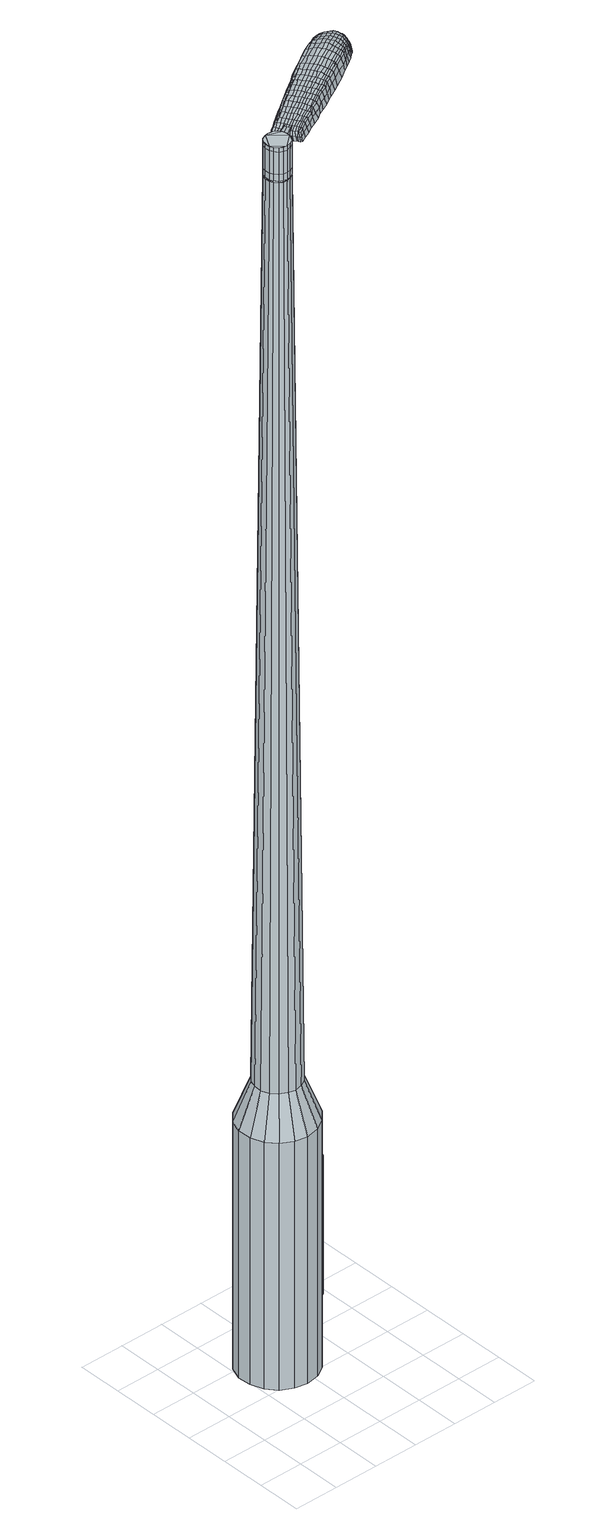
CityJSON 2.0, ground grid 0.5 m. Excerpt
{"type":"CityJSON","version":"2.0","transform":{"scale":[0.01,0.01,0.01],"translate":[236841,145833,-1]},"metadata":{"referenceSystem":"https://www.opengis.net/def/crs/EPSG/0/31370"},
"CityObjects":{
"object1":{"type":"GenericCityObject","attributes":{"cluster":706,"mean_distance_to_centroid":0.321,"new_centroid_x":236841.9,"new_centroid_y":145834.29,"mean_distance_to_camera":15.96,"H1":34.97,"H2":39.22,"Z_final":113.03,"cluster2":61,"proj_x":236845.84,"proj_y":145841.1,"id_line":43643,"bearing_l":120.09,"distance":7.87,"orientation":"right","G_obj":30.09},"geometry":[{"type":"MultiSurface","lod":"2","boundaries":[[[0,1,2,3]],[[1,4,5,2]],[[4,6,7,5]],[[6,8,9,7]],[[8,10,11,9]],[[10,12,13,11]],[[12,14,15,13]],[[14,16,17,15]],[[16,18,19,17]],[[18,20,21,19]],[[20,22,23,21]],[[22,24,25,23]],[[24,26,27,25]],[[26,28,29,27]],[[28,30,31,29]],[[30,32,33,31]],[[32,34,35,33]],[[34,0,3,35]],[[36,37,38,39]],[[38,40,41,42]],[[41,43,42]],[[42,44,45,46]],[[45,47,46]],[[46,48,49,50]],[[49,51,50]],[[42,46,50,38]],[[50,52,39,38]],[[53,36,39]],[[2,5,7,35]],[[7,9,11,15]],[[11,13,15]],[[15,17,19,23]],[[19,21,23]],[[23,25,27,31]],[[27,29,31]],[[15,23,31,7]],[[31,33,35,7]],[[3,2,35]],[[1,0,54,55]],[[0,34,56,54]],[[34,32,57,56]],[[32,30,58,57]],[[30,28,59,58]],[[28,26,60,59]],[[26,24,61,60]],[[24,22,62,61]],[[22,20,63,62]],[[20,18,64,63]],[[18,16,65,64]],[[16,14,66,65]],[[14,12,67,66]],[[12,10,68,67]],[[10,8,69,68]],[[8,6,70,69]],[[6,4,71,70]],[[4,1,55,71]],[[55,54,72,73]],[[54,56,74,72]],[[56,57,75,74]],[[57,58,76,75]],[[58,59,77,76]],[[59,60,78,77]],[[60,61,79,78]],[[61,62,80,79]],[[62,63,81,80]],[[63,64,82,81]],[[64,65,83,82]],[[65,66,84,83]],[[66,67,85,84]],[[67,68,86,85]],[[68,69,87,86]],[[69,70,88,87]],[[70,71,89,88]],[[71,55,73,89]],[[90,91,92,73]],[[93,94,91,90]],[[75,95,94,93]],[[96,97,95,75]],[[77,98,97,96]],[[99,100,98,77]],[[101,102,100,99]],[[80,103,102,101]],[[104,105,103,80]],[[82,106,105,104]],[[107,108,106,82]],[[109,110,108,107]],[[111,112,110,109]],[[113,114,112,111]],[[115,116,114,113]],[[117,118,116,115]],[[89,119,118,117]],[[73,92,119,89]],[[120,121,122,123]],[[124,120,123,125]],[[126,124,125,127]],[[128,126,127,129]],[[130,128,129,131]],[[132,130,131,133]],[[134,132,133,135]],[[136,134,135,137]],[[138,136,137,139]],[[140,138,139,141]],[[142,140,141,143]],[[144,142,143,145]],[[146,144,145,147]],[[148,146,147,149]],[[150,148,149,151]],[[152,150,151,153]],[[72,90,73]],[[72,74,93,90]],[[74,75,93]],[[76,96,75]],[[76,77,96]],[[78,99,77]],[[78,79,101,99]],[[79,80,101]],[[81,104,80]],[[81,82,104]],[[83,107,82]],[[83,84,109,107]],[[84,85,111,109]],[[85,86,113,111]],[[86,87,115,113]],[[87,88,117,115]],[[88,89,117]],[[154,92,91]],[[155,118,119]],[[155,156,116,118]],[[156,157,114,116]],[[157,158,112,114]],[[158,159,110,112]],[[159,160,108,110]],[[160,106,108]],[[161,105,106]],[[161,103,105]],[[162,102,103]],[[162,163,100,102]],[[163,98,100]],[[164,97,98]],[[164,95,97]],[[165,94,95]],[[165,154,91,94]],[[39,52,152,166]],[[92,154,167,153]],[[53,39,166,121]],[[154,165,122,167]],[[36,53,121,120]],[[165,95,123,122]],[[37,36,120,124]],[[95,164,125,123]],[[38,37,124,126]],[[164,98,127,125]],[[40,38,126,128]],[[98,163,129,127]],[[41,40,128,130]],[[163,162,131,129]],[[43,41,130,132]],[[162,103,133,131]],[[42,43,132,134]],[[103,161,135,133]],[[44,42,134,136]],[[161,106,137,135]],[[45,44,136,138]],[[106,160,139,137]],[[47,45,138,140]],[[160,159,141,139]],[[46,47,140,142]],[[159,158,143,141]],[[48,46,142,144]],[[158,157,145,143]],[[49,48,144,146]],[[157,156,147,145]],[[51,49,146,148]],[[156,155,149,147]],[[50,51,148,150]],[[155,119,151,149]],[[52,50,150,152]],[[119,92,153,151]],[[152,153,168,169]],[[153,167,170,168]],[[167,122,171,170]],[[122,121,172,171]],[[121,166,173,172]],[[166,152,169,173]],[[174,175,176,177]],[[178,174,177,179]],[[174,178,180,181]],[[175,174,181,182]],[[183,184,185,186]],[[187,183,186,188]],[[183,187,189,190]],[[184,183,190,191]],[[192,193,194,195]],[[196,192,195,197]],[[192,196,198,199]],[[193,192,199,200]],[[201,202,203,204]],[[205,201,204,206]],[[201,205,207,208]],[[202,201,208,209]],[[210,211,212,213]],[[214,210,213,215]],[[210,214,216,217]],[[211,210,217,218]],[[219,220,221,222]],[[223,219,222,224]],[[219,223,225,226]],[[220,219,226,227]],[[228,229,230,231]],[[220,228,231,221]],[[228,220,227,232]],[[229,228,232,233]],[[234,235,236,237]],[[229,234,237,230]],[[234,229,233,238]],[[235,234,238,239]],[[240,178,179,241]],[[235,240,241,236]],[[240,235,239,242]],[[178,240,242,180]],[[243,244,245,246]],[[247,243,246,248]],[[243,247,249,250]],[[244,243,250,251]],[[252,253,254,255]],[[244,252,255,245]],[[252,244,251,256]],[[253,252,256,257]],[[258,259,260,261]],[[253,258,261,254]],[[258,253,257,262]],[[259,258,262,263]],[[264,265,266,267]],[[259,264,267,260]],[[264,259,263,268]],[[265,264,268,269]],[[270,175,182,271]],[[265,270,271,266]],[[270,265,269,272]],[[175,270,272,176]],[[273,274,275,276]],[[277,273,276,278]],[[273,277,279,280]],[[274,273,280,281]],[[282,283,284,285]],[[274,282,285,275]],[[282,274,281,286]],[[283,282,286,287]],[[288,289,290,291]],[[283,288,291,284]],[[288,283,287,292]],[[289,288,292,293]],[[294,187,188,295]],[[289,294,295,290]],[[294,289,293,296]],[[187,294,296,189]],[[297,298,299,300]],[[301,297,300,302]],[[297,301,303,304]],[[298,297,304,305]],[[306,307,308,309]],[[298,306,309,299]],[[306,298,305,310]],[[307,306,310,311]],[[312,313,314,315]],[[307,312,315,308]],[[312,307,311,316]],[[313,312,316,317]],[[318,319,320,321]],[[313,318,321,314]],[[318,313,317,322]],[[319,318,322,323]],[[324,184,191,325]],[[319,324,325,320]],[[324,319,323,326]],[[184,324,326,185]],[[327,213,212,328]],[[329,327,328,330]],[[327,329,331,332]],[[213,327,332,215]],[[333,329,330,334]],[[335,333,334,336]],[[333,335,337,338]],[[329,333,338,331]],[[339,335,336,340]],[[341,339,340,342]],[[339,341,343,344]],[[335,339,344,337]],[[345,341,342,346]],[[347,345,346,348]],[[345,347,349,350]],[[341,345,350,343]],[[351,347,348,352]],[[202,351,352,203]],[[351,202,209,353]],[[347,351,353,349]],[[354,355,200,199]],[[356,354,199,198]],[[354,356,357,358]],[[355,354,358,359]],[[360,361,359,358]],[[362,360,358,357]],[[360,362,363,364]],[[361,360,364,365]],[[366,367,365,364]],[[368,366,364,363]],[[366,368,369,370]],[[367,366,370,371]],[[372,373,371,370]],[[374,372,370,369]],[[372,374,207,205]],[[373,372,205,206]],[[375,376,377,378]],[[277,375,378,279]],[[375,277,278,379]],[[376,375,379,380]],[[381,196,197,382]],[[376,381,382,377]],[[381,376,380,383]],[[196,381,383,198]],[[384,385,386,387]],[[223,384,387,225]],[[384,223,224,388]],[[385,384,388,389]],[[390,391,392,393]],[[385,390,393,386]],[[390,385,389,394]],[[391,390,394,395]],[[396,193,200,397]],[[391,396,397,392]],[[396,391,395,398]],[[193,396,398,194]],[[399,400,401,402]],[[181,399,402,182]],[[399,181,180,403]],[[400,399,403,404]],[[405,406,407,408]],[[400,405,408,401]],[[405,400,404,409]],[[406,405,409,410]],[[411,204,203,412]],[[406,411,412,407]],[[411,406,410,413]],[[204,411,413,206]],[[414,415,416,417]],[[186,414,417,188]],[[414,186,185,418]],[[415,414,418,419]],[[420,208,207,421]],[[415,420,421,416]],[[420,415,419,422]],[[208,420,422,209]],[[423,424,425,426]],[[301,423,426,303]],[[423,301,302,427]],[[424,423,427,428]],[[429,214,215,430]],[[424,429,430,425]],[[429,424,428,431]],[[214,429,431,216]],[[432,433,434,435]],[[247,432,435,249]],[[432,247,248,436]],[[433,432,436,437]],[[438,439,440,441]],[[433,438,441,434]],[[438,433,437,442]],[[439,438,442,443]],[[444,211,218,445]],[[439,444,445,440]],[[444,439,443,446]],[[211,444,446,212]],[[447,448,437,436]],[[246,447,436,248]],[[447,246,245,449]],[[448,447,449,450]],[[451,452,443,442]],[[448,451,442,437]],[[451,448,450,453]],[[452,451,453,454]],[[455,328,212,446]],[[452,455,446,443]],[[455,452,454,456]],[[328,455,456,330]],[[457,458,459,460]],[[304,457,460,305]],[[457,304,303,426]],[[458,457,426,425]],[[461,332,331,462]],[[458,461,462,459]],[[461,458,425,430]],[[332,461,430,215]],[[463,464,450,449]],[[255,463,449,245]],[[463,255,254,465]],[[464,463,465,466]],[[467,468,454,453]],[[464,467,453,450]],[[467,464,466,469]],[[468,467,469,470]],[[471,334,330,456]],[[468,471,456,454]],[[471,468,470,472]],[[334,471,472,336]],[[473,474,475,476]],[[310,473,476,311]],[[473,310,305,460]],[[474,473,460,459]],[[477,338,337,478]],[[474,477,478,475]],[[477,474,459,462]],[[338,477,462,331]],[[479,480,466,465]],[[261,479,465,254]],[[479,261,260,481]],[[480,479,481,482]],[[483,484,470,469]],[[480,483,469,466]],[[483,480,482,485]],[[484,483,485,486]],[[487,340,336,472]],[[484,487,472,470]],[[487,484,486,488]],[[340,487,488,342]],[[489,490,491,492]],[[316,489,492,317]],[[489,316,311,476]],[[490,489,476,475]],[[493,344,343,494]],[[490,493,494,491]],[[493,490,475,478]],[[344,493,478,337]],[[495,496,482,481]],[[267,495,481,260]],[[495,267,266,497]],[[496,495,497,498]],[[499,500,486,485]],[[496,499,485,482]],[[499,496,498,501]],[[500,499,501,502]],[[503,346,342,488]],[[500,503,488,486]],[[503,500,502,504]],[[346,503,504,348]],[[505,506,507,508]],[[322,505,508,323]],[[505,322,317,492]],[[506,505,492,491]],[[509,350,349,510]],[[506,509,510,507]],[[509,506,491,494]],[[350,509,494,343]],[[511,512,498,497]],[[271,511,497,266]],[[511,271,182,402]],[[512,511,402,401]],[[513,514,502,501]],[[512,513,501,498]],[[513,512,401,408]],[[514,513,408,407]],[[515,352,348,504]],[[514,515,504,502]],[[515,514,407,412]],[[352,515,412,203]],[[516,517,419,418]],[[326,516,418,185]],[[516,326,323,508]],[[517,516,508,507]],[[518,353,209,422]],[[517,518,422,419]],[[518,517,507,510]],[[353,518,510,349]],[[519,520,380,379]],[[276,519,379,278]],[[519,276,275,521]],[[520,519,521,522]],[[523,356,198,383]],[[520,523,383,380]],[[523,520,522,524]],[[356,523,524,357]],[[525,526,527,528]],[[226,525,528,227]],[[525,226,225,387]],[[526,525,387,386]],[[529,530,531,532]],[[526,529,532,527]],[[529,526,386,393]],[[530,529,393,392]],[[533,355,359,534]],[[530,533,534,531]],[[533,530,392,397]],[[355,533,397,200]],[[535,536,522,521]],[[285,535,521,275]],[[535,285,284,537]],[[536,535,537,538]],[[539,362,357,524]],[[536,539,524,522]],[[539,536,538,540]],[[362,539,540,363]],[[541,542,543,544]],[[232,541,544,233]],[[541,232,227,528]],[[542,541,528,527]],[[545,546,547,548]],[[542,545,548,543]],[[545,542,527,532]],[[546,545,532,531]],[[549,361,365,550]],[[546,549,550,547]],[[549,546,531,534]],[[361,549,534,359]],[[551,552,538,537]],[[291,551,537,284]],[[551,291,290,553]],[[552,551,553,554]],[[555,368,363,540]],[[552,555,540,538]],[[555,552,554,556]],[[368,555,556,369]],[[557,558,559,560]],[[238,557,560,239]],[[557,238,233,544]],[[558,557,544,543]],[[561,562,563,564]],[[558,561,564,559]],[[561,558,543,548]],[[562,561,548,547]],[[565,367,371,566]],[[562,565,566,563]],[[565,562,547,550]],[[367,565,550,365]],[[567,568,554,553]],[[295,567,553,290]],[[567,295,188,417]],[[568,567,417,416]],[[569,374,369,556]],[[568,569,556,554]],[[569,568,416,421]],[[374,569,421,207]],[[570,571,404,403]],[[242,570,403,180]],[[570,242,239,560]],[[571,570,560,559]],[[572,573,410,409]],[[571,572,409,404]],[[572,571,559,564]],[[573,572,564,563]],[[574,373,206,413]],[[573,574,413,410]],[[574,573,563,566]],[[373,574,566,371]],[[575,576,577,578]],[[578,577,579,580]],[[581,579,577,582]],[[582,577,576,583]],[[584,585,586,587]],[[587,586,588,589]],[[590,588,586,591]],[[591,586,585,592]],[[593,594,595,596]],[[596,595,597,598]],[[599,597,595,600]],[[600,595,594,601]],[[602,603,604,605]],[[605,604,606,607]],[[608,606,604,609]],[[609,604,603,610]],[[611,612,613,614]],[[614,613,615,616]],[[617,615,613,618]],[[618,613,612,619]],[[620,621,622,623]],[[623,622,624,625]],[[626,624,622,627]],[[627,622,621,628]],[[629,630,631,632]],[[632,631,621,620]],[[628,621,631,633]],[[633,631,630,634]],[[635,636,637,638]],[[638,637,630,629]],[[634,630,637,639]],[[639,637,636,640]],[[580,579,641,642]],[[642,641,636,635]],[[640,636,641,643]],[[643,641,579,581]],[[644,645,646,647]],[[647,646,648,649]],[[650,648,646,651]],[[651,646,645,652]],[[653,654,655,656]],[[656,655,645,644]],[[652,645,655,657]],[[657,655,654,658]],[[659,660,661,662]],[[662,661,654,653]],[[658,654,661,663]],[[663,661,660,664]],[[665,666,667,668]],[[668,667,660,659]],[[664,660,667,669]],[[669,667,666,670]],[[583,576,671,672]],[[672,671,666,665]],[[670,666,671,673]],[[673,671,576,575]],[[674,675,676,677]],[[677,676,678,679]],[[680,678,676,681]],[[681,676,675,682]],[[683,684,685,686]],[[686,685,675,674]],[[682,675,685,687]],[[687,685,684,688]],[[689,690,691,692]],[[692,691,684,683]],[[688,684,691,693]],[[693,691,690,694]],[[589,588,695,696]],[[696,695,690,689]],[[694,690,695,697]],[[697,695,588,590]],[[698,699,700,701]],[[701,700,702,703]],[[704,702,700,705]],[[705,700,699,706]],[[707,708,709,710]],[[710,709,699,698]],[[706,699,709,711]],[[711,709,708,712]],[[713,714,715,716]],[[716,715,708,707]],[[712,708,715,717]],[[717,715,714,718]],[[719,720,721,722]],[[722,721,714,713]],[[718,714,721,723]],[[723,721,720,724]],[[592,585,725,726]],[[726,725,720,719]],[[724,720,725,727]],[[727,725,585,584]],[[611,614,728,729]],[[729,728,730,731]],[[732,730,728,733]],[[733,728,614,616]],[[731,730,734,735]],[[735,734,736,737]],[[738,736,734,739]],[[739,734,730,732]],[[737,736,740,741]],[[741,740,742,743]],[[744,742,740,745]],[[745,740,736,738]],[[743,742,746,747]],[[747,746,748,749]],[[750,748,746,751]],[[751,746,742,744]],[[749,748,752,753]],[[753,752,603,602]],[[610,603,752,754]],[[754,752,748,750]],[[601,755,756,600]],[[600,756,757,599]],[[758,757,756,759]],[[759,756,755,760]],[[760,761,762,759]],[[759,762,763,758]],[[764,763,762,765]],[[765,762,761,766]],[[766,767,768,765]],[[765,768,769,764]],[[770,769,768,771]],[[771,768,767,772]],[[772,773,774,771]],[[771,774,775,770]],[[608,775,774,606]],[[606,774,773,607]],[[776,777,778,779]],[[779,778,678,680]],[[679,678,778,780]],[[780,778,777,781]],[[598,597,782,783]],[[783,782,777,776]],[[781,777,782,784]],[[784,782,597,599]],[[785,786,787,788]],[[788,787,624,626]],[[625,624,787,789]],[[789,787,786,790]],[[791,792,793,794]],[[794,793,786,785]],[[790,786,793,795]],[[795,793,792,796]],[[601,594,797,798]],[[798,797,792,791]],[[796,792,797,799]],[[799,797,594,593]],[[800,801,802,803]],[[803,802,582,583]],[[581,582,802,804]],[[804,802,801,805]],[[806,807,808,809]],[[809,808,801,800]],[[805,801,808,810]],[[810,808,807,811]],[[602,605,812,813]],[[813,812,807,806]],[[811,807,812,814]],[[814,812,605,607]],[[815,816,817,818]],[[818,817,587,589]],[[584,587,817,819]],[[819,817,816,820]],[[608,609,821,822]],[[822,821,816,815]],[[820,816,821,823]],[[823,821,609,610]],[[824,825,826,827]],[[827,826,702,704]],[[703,702,826,828]],[[828,826,825,829]],[[616,615,830,831]],[[831,830,825,824]],[[829,825,830,832]],[[832,830,615,617]],[[833,834,835,836]],[[836,835,648,650]],[[649,648,835,837]],[[837,835,834,838]],[[839,840,841,842]],[[842,841,834,833]],[[838,834,841,843]],[[843,841,840,844]],[[619,612,845,846]],[[846,845,840,839]],[[844,840,845,847]],[[847,845,612,611]],[[838,848,849,837]],[[837,849,647,649]],[[644,647,849,850]],[[850,849,848,851]],[[844,852,853,843]],[[843,853,848,838]],[[851,848,853,854]],[[854,853,852,855]],[[611,729,856,847]],[[847,856,852,844]],[[855,852,856,857]],[[857,856,729,731]],[[858,859,860,861]],[[861,860,705,706]],[[704,705,860,827]],[[827,860,859,824]],[[732,733,862,863]],[[863,862,859,858]],[[824,859,862,831]],[[831,862,733,616]],[[851,864,865,850]],[[850,865,656,644]],[[653,656,865,866]],[[866,865,864,867]],[[855,868,869,854]],[[854,869,864,851]],[[867,864,869,870]],[[870,869,868,871]],[[731,735,872,857]],[[857,872,868,855]],[[871,868,872,873]],[[873,872,735,737]],[[874,875,876,877]],[[877,876,711,712]],[[706,711,876,861]],[[861,876,875,858]],[[738,739,878,879]],[[879,878,875,874]],[[858,875,878,863]],[[863,878,739,732]],[[867,880,881,866]],[[866,881,662,653]],[[659,662,881,882]],[[882,881,880,883]],[[871,884,885,870]],[[870,885,880,867]],[[883,880,885,886]],[[886,885,884,887]],[[737,741,888,873]],[[873,888,884,871]],[[887,884,888,889]],[[889,888,741,743]],[[890,891,892,893]],[[893,892,717,718]],[[712,717,892,877]],[[877,892,891,874]],[[744,745,894,895]],[[895,894,891,890]],[[874,891,894,879]],[[879,894,745,738]],[[883,896,897,882]],[[882,897,668,659]],[[665,668,897,898]],[[898,897,896,899]],[[887,900,901,886]],[[886,901,896,883]],[[899,896,901,902]],[[902,901,900,903]],[[743,747,904,889]],[[889,904,900,887]],[[903,900,904,905]],[[905,904,747,749]],[[906,907,908,909]],[[909,908,723,724]],[[718,723,908,893]],[[893,908,907,890]],[[750,751,910,911]],[[911,910,907,906]],[[890,907,910,895]],[[895,910,751,744]],[[899,912,913,898]],[[898,913,672,665]],[[583,672,913,803]],[[803,913,912,800]],[[903,914,915,902]],[[902,915,912,899]],[[800,912,915,809]],[[809,915,914,806]],[[749,753,916,905]],[[905,916,914,903]],[[806,914,916,813]],[[813,916,753,602]],[[820,917,918,819]],[[819,918,727,584]],[[724,727,918,909]],[[909,918,917,906]],[[610,754,919,823]],[[823,919,917,820]],[[906,917,919,911]],[[911,919,754,750]],[[781,920,921,780]],[[780,921,677,679]],[[674,677,921,922]],[[922,921,920,923]],[[599,757,924,784]],[[784,924,920,781]],[[923,920,924,925]],[[925,924,757,758]],[[926,927,928,929]],[[929,928,627,628]],[[626,627,928,788]],[[788,928,927,785]],[[930,931,932,933]],[[933,932,927,926]],[[785,927,932,794]],[[794,932,931,791]],[[760,755,934,935]],[[935,934,931,930]],[[791,931,934,798]],[[798,934,755,601]],[[923,936,937,922]],[[922,937,686,674]],[[683,686,937,938]],[[938,937,936,939]],[[758,763,940,925]],[[925,940,936,923]],[[939,936,940,941]],[[941,940,763,764]],[[942,943,944,945]],[[945,944,633,634]],[[628,633,944,929]],[[929,944,943,926]],[[946,947,948,949]],[[949,948,943,942]],[[926,943,948,933]],[[933,948,947,930]],[[766,761,950,951]],[[951,950,947,946]],[[930,947,950,935]],[[935,950,761,760]],[[939,952,953,938]],[[938,953,692,683]],[[689,692,953,954]],[[954,953,952,955]],[[764,769,956,941]],[[941,956,952,939]],[[955,952,956,957]],[[957,956,769,770]],[[958,959,960,961]],[[961,960,639,640]],[[634,639,960,945]],[[945,960,959,942]],[[962,963,964,965]],[[965,964,959,958]],[[942,959,964,949]],[[949,964,963,946]],[[772,767,966,967]],[[967,966,963,962]],[[946,963,966,951]],[[951,966,767,766]],[[955,968,969,954]],[[954,969,696,689]],[[589,696,969,818]],[[818,969,968,815]],[[770,775,970,957]],[[957,970,968,955]],[[815,968,970,822]],[[822,970,775,608]],[[805,971,972,804]],[[804,972,643,581]],[[640,643,972,961]],[[961,972,971,958]],[[811,973,974,810]],[[810,974,971,805]],[[958,971,974,965]],[[965,974,973,962]],[[607,773,975,814]],[[814,975,973,811]],[[962,973,975,967]],[[967,975,773,772]],[[575,578,177,176]],[[578,580,179,177]],[[590,591,190,189]],[[591,592,191,190]],[[593,596,195,194]],[[596,598,197,195]],[[617,618,217,216]],[[618,619,218,217]],[[620,623,222,221]],[[623,625,224,222]],[[629,632,231,230]],[[632,620,221,231]],[[635,638,237,236]],[[638,629,230,237]],[[580,642,241,179]],[[642,635,236,241]],[[650,651,250,249]],[[651,652,251,250]],[[652,657,256,251]],[[657,658,257,256]],[[658,663,262,257]],[[663,664,263,262]],[[664,669,268,263]],[[669,670,269,268]],[[670,673,272,269]],[[673,575,176,272]],[[680,681,280,279]],[[681,682,281,280]],[[682,687,286,281]],[[687,688,287,286]],[[688,693,292,287]],[[693,694,293,292]],[[694,697,296,293]],[[697,590,189,296]],[[698,701,300,299]],[[701,703,302,300]],[[707,710,309,308]],[[710,698,299,309]],[[713,716,315,314]],[[716,707,308,315]],[[719,722,321,320]],[[722,713,314,321]],[[592,726,325,191]],[[726,719,320,325]],[[776,779,378,377]],[[779,680,279,378]],[[598,783,382,197]],[[783,776,377,382]],[[625,789,388,224]],[[789,790,389,388]],[[790,795,394,389]],[[795,796,395,394]],[[796,799,398,395]],[[799,593,194,398]],[[703,828,427,302]],[[828,829,428,427]],[[829,832,431,428]],[[832,617,216,431]],[[833,836,435,434]],[[836,650,249,435]],[[839,842,441,440]],[[842,833,434,441]],[[619,846,445,218]],[[846,839,440,445]],[[976,977,978,979]],[[980,981,979,978]],[[982,983,984,985]],[[986,987,988,989]],[[977,990,991,978]],[[992,980,978,991]],[[993,982,985,994]],[[995,996,987,986]],[[990,997,998,991]],[[998,999,992,991]],[[1000,993,994,1001]],[[1002,996,995,1003]],[[997,1004,1005,998]],[[1005,1006,999,998]],[[1007,1000,1001,1008]],[[1009,1002,1003,1010]],[[1011,1012,1013,1014]],[[1015,1016,1012,1011]],[[1015,1017,1018,1016]],[[1017,1019,1020,1018]],[[1021,1022,1023,1024]],[[1025,1026,1022,1021]],[[1027,1028,1026,1025]],[[1029,1030,1028,1027]],[[1024,1013,1012,1021]],[[1021,1012,1016,1025]],[[1016,1018,1027,1025]],[[1018,1020,1029,1027]],[[985,984,981,980]],[[994,985,980,992]],[[999,1001,994,992]],[[1006,1008,1001,999]],[[986,989,983,982]],[[995,986,982,993]],[[1003,995,993,1000]],[[1010,1003,1000,1007]],[[987,1011,1014,988]],[[996,1015,1011,987]],[[1017,1015,996,1002]],[[1019,1017,1002,1009]],[[1031,1032,1033,1034]],[[1033,1035,1036,1037]],[[1033,1037,1038,1039]],[[1033,1039,1034]],[[1040,1031,1034,1041]],[[1042,1041,1034,1043]],[[1044,1043,1034]],[[1045,1033,1032,1046]],[[1047,1045,1046,1048]],[[1049,1047,1048,1050]],[[1051,1049,1050,1052]],[[1053,1051,1052,1054]],[[1054,1055,1056,1057]],[[1054,1057,1058,1059]],[[1054,1059,1060,1061]],[[1060,1062,1063,1064]],[[1060,1064,1065,1066]],[[1060,1066,1061]],[[1054,1061,1053]],[[1067,1068,1032,1031]],[[1069,1070,1035,1033]],[[1071,1072,1044,1034]],[[1068,1073,1046,1032]],[[1074,1069,1033,1045]],[[1073,1075,1048,1046]],[[1076,1074,1045,1047]],[[1075,1077,1050,1048]],[[1078,1076,1047,1049]],[[1077,1079,1052,1050]],[[1080,1078,1049,1051]],[[1079,1081,1054,1052]],[[1082,1080,1051,1053]],[[1081,1083,1055,1054]],[[1084,1085,1062,1060]],[[1086,1082,1053,1061]],[[1056,1055,1083,1087]],[[1057,1056,1087,1088]],[[1058,1057,1088,1089]],[[1059,1058,1089,1090]],[[1060,1059,1090,1084]],[[1091,1067,1031,1040]],[[1092,1091,1040,1041]],[[1093,1092,1041,1042]],[[1094,1093,1042,1043]],[[1072,1094,1043,1044]],[[1036,1035,1070,1095]],[[1063,1062,1085,1096]],[[1037,1036,1095,1097]],[[1038,1037,1097,1098]],[[1039,1038,1098,1099]],[[1034,1039,1099,1071]],[[1064,1063,1096,1100]],[[1065,1064,1100,1101]],[[1066,1065,1101,1102]],[[1061,1066,1102,1086]]]}]}
},
"vertices":[
[127,153,384],[132,139,384],[132,139,96],[127,153,96],[132,124,384],[132,124,96],[127,110,384],[127,110,96],[117,99,384],[117,99,96],[105,92,384],[105,92,96],[90,89,384],[90,89,96],[76,92,384],[76,92,96],[63,99,384],[63,99,96],[54,110,384],[54,110,96],[49,124,384],[49,124,96],[48,139,384],[48,139,96],[53,153,384],[53,153,96],[63,164,384],[63,164,96],[76,171,384],[76,171,96],[90,174,384],[90,174,96],[105,171,384],[105,171,96],[117,164,384],[117,164,96],[95,144,1524],[90,145,1524],[86,144,1524],[102,138,1524],[81,142,1524],[78,138,1524],[77,129,1524],[77,134,1524],[79,125,1524],[82,121,1524],[90,118,1524],[86,119,1524],[95,119,1524],[99,121,1524],[103,129,1524],[102,125,1524],[103,134,1524],[99,142,1524],[112,144,429],[115,136,429],[106,151,429],[99,155,429],[90,157,429],[82,155,429],[74,151,429],[68,144,429],[65,136,429],[65,127,429],[68,119,429],[74,112,429],[82,108,429],[90,106,429],[99,108,429],[106,112,429],[112,119,429],[115,127,429],[102,138,1483],[103,134,1483],[99,142,1483],[95,144,1483],[90,145,1483],[86,144,1483],[81,142,1483],[78,138,1483],[77,134,1483],[77,129,1483],[79,125,1483],[82,121,1483],[86,119,1483],[90,118,1483],[95,119,1483],[99,121,1483],[102,125,1483],[103,129,1483],[101,138,1483],[101,138,1485],[103,134,1485],[98,141,1483],[98,141,1485],[95,144,1485],[90,144,1483],[90,144,1485],[86,144,1485],[82,141,1483],[82,141,1485],[79,138,1483],[79,138,1485],[77,134,1485],[78,129,1483],[78,129,1485],[79,125,1485],[82,122,1483],[82,122,1485],[86,120,1483],[86,120,1485],[90,119,1483],[90,119,1485],[95,120,1483],[95,120,1485],[98,122,1483],[98,122,1485],[101,125,1483],[101,125,1485],[103,129,1485],[95,144,1519],[99,142,1519],[99,142,1493],[95,144,1493],[90,145,1519],[90,145,1493],[86,144,1519],[86,144,1493],[81,142,1519],[81,142,1493],[78,138,1519],[78,138,1493],[77,134,1519],[77,134,1493],[77,129,1519],[77,129,1493],[79,125,1519],[79,125,1493],[82,121,1519],[82,121,1493],[86,119,1519],[86,119,1493],[90,118,1519],[90,118,1493],[95,119,1519],[95,119,1493],[99,121,1519],[99,121,1493],[102,125,1519],[102,125,1493],[103,129,1519],[103,129,1493],[103,134,1519],[103,134,1493],[102,138,1485],[102,125,1485],[99,121,1485],[95,119,1485],[90,118,1485],[86,119,1485],[82,121,1485],[77,129,1485],[78,138,1485],[81,142,1485],[90,145,1485],[99,142,1485],[102,138,1519],[102,138,1493],[120,145,1513],[120,145,1518],[118,148,1513],[116,150,1513],[116,150,1518],[118,148,1518],[192,168,1519],[186,165,1518],[187,164,1509],[194,167,1510],[199,172,1519],[201,171,1510],[198,173,1526],[190,169,1525],[184,166,1525],[173,201,1519],[167,198,1518],[167,196,1525],[173,200,1525],[180,206,1519],[180,204,1526],[181,208,1510],[173,203,1510],[167,200,1509],[245,223,1519],[247,220,1519],[248,220,1513],[246,224,1513],[242,226,1519],[243,227,1513],[241,225,1524],[244,222,1524],[245,219,1524],[181,186,1530],[175,182,1529],[176,179,1529],[183,183,1530],[189,190,1531],[191,187,1531],[187,194,1530],[179,189,1530],[173,185,1529],[111,145,1512],[113,143,1512],[114,143,1517],[112,146,1517],[110,148,1512],[111,148,1517],[110,148,1506],[112,146,1506],[113,143,1506],[242,199,1519],[240,197,1519],[241,196,1512],[244,198,1512],[244,201,1518],[246,200,1512],[243,201,1522],[242,200,1523],[239,198,1524],[236,194,1519],[231,191,1519],[233,190,1512],[238,193,1512],[235,195,1524],[230,192,1525],[226,187,1519],[220,183,1519],[221,183,1511],[228,187,1511],[225,188,1526],[218,184,1526],[210,178,1519],[212,177,1510],[208,179,1526],[126,135,1513],[133,138,1513],[132,139,1518],[125,135,1517],[121,132,1512],[121,133,1516],[122,132,1506],[127,134,1507],[134,137,1507],[139,141,1514],[146,145,1515],[145,145,1520],[138,142,1519],[141,141,1507],[148,144,1507],[153,148,1515],[160,151,1516],[158,152,1522],[151,149,1521],[155,147,1508],[161,151,1508],[166,155,1517],[173,158,1517],[171,159,1524],[165,156,1523],[168,154,1508],[175,157,1509],[179,161,1518],[178,162,1524],[181,161,1509],[225,230,1519],[222,229,1519],[222,228,1524],[226,229,1523],[228,231,1518],[227,230,1522],[228,232,1512],[225,232,1512],[222,230,1512],[218,227,1519],[212,224,1519],[213,223,1525],[218,225,1524],[218,229,1512],[213,226,1512],[207,222,1519],[200,218,1519],[200,216,1526],[207,220,1526],[207,223,1511],[201,220,1511],[190,212,1519],[190,210,1526],[191,214,1510],[111,161,1513],[117,165,1513],[117,167,1507],[111,162,1507],[106,158,1512],[107,159,1506],[108,157,1516],[111,160,1517],[117,164,1518],[123,169,1514],[130,173,1515],[130,175,1507],[124,171,1507],[123,168,1519],[130,172,1520],[136,178,1515],[142,182,1516],[143,183,1508],[136,179,1508],[136,176,1521],[142,180,1522],[148,186,1517],[155,190,1517],[155,192,1509],[149,188,1508],[148,184,1523],[155,188,1524],[161,194,1518],[161,196,1509],[161,192,1524],[117,148,1519],[118,146,1519],[123,152,1520],[125,150,1520],[122,155,1520],[116,151,1519],[130,156,1522],[131,154,1522],[136,160,1523],[138,157,1523],[135,162,1523],[128,159,1521],[143,163,1524],[144,161,1524],[149,167,1525],[151,165,1525],[147,170,1525],[141,166,1524],[156,171,1526],[157,168,1526],[162,175,1527],[163,172,1527],[160,178,1527],[154,174,1526],[168,178,1528],[170,176,1528],[166,181,1528],[241,221,1527],[243,217,1527],[238,224,1526],[234,222,1527],[237,218,1528],[239,215,1528],[232,215,1529],[233,212,1529],[229,218,1528],[223,215,1530],[225,212,1530],[227,208,1530],[219,208,1531],[221,205,1531],[217,211,1530],[209,207,1531],[211,203,1531],[213,200,1531],[200,197,1531],[202,194,1531],[198,200,1531],[230,231,1518],[233,230,1519],[233,231,1513],[230,232,1513],[229,230,1523],[232,229,1523],[238,229,1519],[238,229,1513],[236,228,1524],[246,202,1518],[247,205,1518],[245,205,1523],[244,202,1523],[247,202,1513],[248,205,1513],[248,208,1519],[248,212,1519],[247,212,1524],[246,208,1523],[249,208,1513],[249,213,1513],[248,216,1519],[247,215,1524],[249,217,1513],[189,170,1528],[188,172,1528],[182,168,1528],[183,167,1527],[197,174,1528],[196,176,1529],[187,174,1529],[186,177,1530],[179,174,1529],[181,171,1528],[195,178,1529],[194,181,1530],[184,180,1530],[178,176,1529],[192,184,1531],[173,198,1528],[175,196,1529],[182,201,1529],[181,203,1528],[167,194,1527],[168,192,1528],[177,193,1529],[184,197,1530],[171,189,1528],[105,156,1512],[106,154,1512],[108,154,1517],[107,156,1517],[106,157,1506],[107,155,1506],[108,151,1512],[109,151,1517],[108,152,1506],[119,132,1512],[118,134,1512],[119,134,1506],[120,132,1506],[119,134,1517],[119,135,1517],[117,136,1512],[115,138,1512],[116,138,1506],[118,136,1506],[117,137,1517],[116,139,1517],[114,141,1512],[115,141,1506],[115,141,1517],[124,136,1519],[123,138,1519],[131,140,1520],[130,141,1520],[122,140,1519],[121,142,1519],[129,143,1520],[127,145,1520],[120,144,1519],[126,148,1520],[111,158,1519],[112,157,1519],[119,161,1520],[118,162,1520],[114,154,1519],[120,158,1520],[137,143,1521],[136,145,1521],[144,146,1522],[143,148,1522],[135,147,1521],[134,149,1521],[142,150,1522],[140,152,1523],[133,151,1522],[139,155,1523],[124,166,1521],[125,165,1521],[131,169,1522],[130,171,1522],[127,162,1521],[133,166,1522],[150,150,1523],[150,151,1523],[157,153,1524],[156,155,1524],[148,154,1523],[147,156,1524],[155,157,1525],[153,160,1525],[146,159,1524],[152,162,1525],[136,175,1523],[137,173,1523],[144,177,1524],[143,179,1524],[139,170,1524],[146,173,1525],[164,157,1525],[163,158,1525],[170,160,1526],[169,162,1526],[161,161,1526],[160,163,1526],[168,164,1527],[166,167,1527],[158,166,1526],[165,169,1527],[149,183,1525],[150,181,1525],[156,185,1526],[155,186,1526],[152,177,1526],[158,181,1527],[177,163,1527],[176,165,1527],[174,167,1527],[173,170,1528],[171,173,1528],[161,190,1527],[162,188,1527],[164,185,1528],[227,228,1525],[230,228,1525],[224,227,1526],[226,226,1526],[234,226,1526],[230,224,1527],[242,201,1525],[243,204,1525],[240,201,1526],[239,199,1525],[244,207,1525],[244,210,1526],[241,208,1527],[241,205,1526],[244,214,1526],[240,212,1527],[219,225,1526],[222,224,1527],[214,222,1527],[216,221,1528],[225,221,1528],[219,218,1529],[235,196,1526],[235,199,1527],[230,195,1528],[230,193,1527],[236,202,1527],[236,205,1528],[230,201,1529],[230,198,1528],[235,209,1528],[229,205,1530],[208,219,1528],[210,218,1529],[201,215,1528],[203,213,1529],[213,215,1529],[206,210,1530],[225,190,1528],[225,192,1528],[217,188,1529],[218,186,1528],[224,195,1529],[223,198,1530],[216,194,1530],[217,190,1530],[222,201,1530],[214,197,1531],[191,209,1529],[193,207,1529],[195,204,1530],[207,180,1528],[207,182,1529],[206,184,1530],[205,188,1530],[203,191,1531],[187,166,1509],[185,166,1518],[191,170,1518],[193,169,1509],[198,174,1519],[200,173,1510],[197,175,1525],[189,171,1525],[183,167,1525],[168,194,1525],[168,196,1518],[174,200,1518],[174,198,1525],[181,204,1519],[181,203,1525],[182,206,1510],[174,202,1509],[168,198,1509],[246,219,1513],[245,219,1519],[243,222,1519],[244,222,1513],[241,224,1519],[241,225,1513],[239,223,1524],[242,221,1524],[244,218,1524],[177,180,1528],[175,182,1528],[181,186,1529],[183,183,1529],[189,190,1529],[191,188,1529],[187,193,1529],[180,189,1529],[173,185,1528],[115,144,1516],[115,144,1512],[113,146,1512],[114,147,1516],[112,149,1512],[113,149,1516],[112,150,1506],[114,147,1506],[115,144,1506],[240,198,1512],[239,198,1519],[241,200,1518],[242,200,1512],[243,202,1518],[244,201,1512],[242,202,1522],[240,201,1523],[238,199,1523],[232,192,1512],[230,192,1519],[235,196,1519],[236,195,1512],[234,196,1524],[229,193,1525],[220,185,1511],[219,185,1519],[225,189,1519],[227,189,1511],[224,190,1525],[217,186,1526],[209,179,1519],[211,179,1510],[207,180,1526],[131,140,1518],[132,140,1513],[125,136,1513],[124,137,1517],[121,134,1512],[121,135,1515],[122,134,1506],[127,136,1506],[133,139,1507],[144,147,1520],[145,147,1514],[139,143,1514],[137,144,1519],[140,143,1507],[147,146,1507],[157,154,1522],[159,153,1516],[152,150,1515],[151,151,1521],[154,149,1508],[160,153,1508],[170,161,1523],[172,160,1517],[165,157,1516],[164,157,1522],[167,156,1508],[174,159,1508],[178,163,1517],[177,164,1524],[180,162,1509],[223,226,1523],[223,227,1519],[226,228,1518],[226,227,1523],[228,229,1518],[228,228,1522],[228,230,1512],[226,230,1512],[223,229,1512],[213,221,1525],[213,223,1519],[218,225,1519],[219,224,1524],[219,227,1512],[214,224,1512],[201,214,1526],[201,216,1519],[208,220,1519],[208,218,1525],[208,222,1511],[202,218,1511],[191,210,1519],[191,209,1526],[192,212,1510],[119,165,1507],[118,163,1513],[112,159,1513],[112,161,1506],[108,156,1512],[108,158,1506],[109,156,1515],[112,158,1517],[118,162,1518],[131,173,1507],[131,172,1514],[125,168,1514],[125,169,1507],[125,166,1519],[131,170,1520],[144,182,1508],[143,180,1516],[137,176,1515],[137,178,1508],[137,174,1521],[143,178,1522],[156,190,1508],[156,188,1517],[150,184,1516],[150,186,1508],[150,182,1522],[156,186,1523],[162,192,1517],[162,194,1509],[162,190,1524],[118,149,1518],[119,147,1518],[124,152,1519],[125,150,1519],[123,155,1519],[116,151,1518],[130,156,1520],[132,154,1520],[137,160,1521],[138,158,1521],[135,163,1521],[129,159,1520],[143,164,1523],[145,161,1523],[150,167,1524],[151,165,1524],[148,170,1524],[142,166,1523],[156,171,1525],[157,169,1525],[162,175,1526],[164,172,1526],[161,178,1526],[154,174,1525],[169,179,1527],[170,176,1527],[167,181,1527],[242,217,1526],[240,220,1526],[237,222,1525],[234,221,1526],[237,218,1526],[238,215,1526],[233,212,1528],[231,215,1528],[229,218,1527],[223,214,1528],[225,211,1529],[227,208,1529],[220,205,1530],[219,208,1530],[216,211,1529],[209,206,1530],[211,203,1530],[213,200,1530],[202,194,1530],[200,197,1530],[198,200,1530],[232,230,1513],[232,228,1518],[230,229,1518],[230,230,1512],[229,228,1523],[231,227,1523],[236,227,1519],[237,228,1513],[235,226,1523],[243,205,1523],[245,205,1518],[244,203,1518],[242,203,1523],[245,203,1512],[246,205,1512],[245,212,1523],[246,212,1519],[246,209,1519],[244,208,1523],[247,209,1513],[247,212,1513],[246,216,1519],[244,215,1524],[247,216,1513],[182,169,1527],[188,172,1527],[189,171,1527],[183,168,1526],[196,175,1527],[196,177,1528],[180,174,1528],[186,178,1528],[187,175,1528],[181,171,1527],[195,179,1528],[194,182,1529],[184,180,1529],[178,177,1528],[192,185,1529],[183,200,1528],[175,196,1527],[174,197,1527],[181,202,1527],[168,193,1526],[169,192,1527],[177,193,1528],[185,197,1528],[171,189,1527],[109,155,1516],[108,155,1512],[107,156,1512],[109,156,1516],[108,157,1506],[109,156,1506],[110,152,1512],[111,152,1516],[110,153,1506],[121,135,1506],[120,135,1512],[120,134,1512],[121,134,1506],[120,135,1516],[120,136,1516],[118,139,1506],[117,139,1512],[119,137,1512],[120,137,1506],[119,138,1516],[118,140,1516],[116,142,1512],[117,142,1506],[117,142,1516],[124,138,1518],[124,137,1518],[131,141,1519],[130,141,1519],[122,142,1518],[123,140,1518],[129,143,1519],[128,146,1519],[120,144,1518],[126,148,1519],[119,161,1519],[113,157,1518],[113,158,1518],[119,162,1519],[115,154,1518],[121,158,1519],[137,145,1520],[137,144,1520],[144,148,1521],[143,148,1521],[134,149,1520],[136,147,1520],[142,151,1521],[141,153,1521],[133,152,1520],[139,155,1521],[132,169,1521],[125,165,1520],[125,166,1520],[131,170,1521],[127,162,1520],[133,166,1521],[150,152,1522],[150,151,1522],[157,155,1523],[156,155,1523],[147,157,1522],[149,154,1522],[155,158,1523],[154,160,1524],[146,159,1523],[152,163,1524],[144,177,1523],[138,173,1522],[137,174,1522],[144,178,1523],[140,170,1522],[146,174,1523],[163,159,1524],[163,158,1524],[170,161,1525],[169,162,1525],[160,164,1525],[162,161,1524],[168,165,1525],[167,167,1526],[159,166,1525],[165,170,1526],[157,184,1525],[151,181,1524],[150,182,1524],[156,186,1525],[152,177,1524],[159,181,1525],[176,166,1526],[176,165,1526],[173,171,1527],[175,168,1526],[172,173,1527],[163,188,1526],[162,189,1526],[165,185,1526],[229,226,1524],[227,227,1524],[224,225,1525],[226,225,1525],[233,225,1525],[230,223,1525],[239,202,1525],[242,204,1524],[241,202,1524],[238,200,1525],[240,208,1526],[243,211,1525],[242,207,1524],[240,205,1525],[243,214,1525],[239,212,1526],[221,223,1526],[219,223,1526],[214,221,1526],[216,220,1527],[225,220,1526],[219,217,1527],[229,196,1527],[234,199,1526],[234,197,1526],[229,194,1526],[229,202,1528],[235,205,1527],[235,202,1526],[229,199,1527],[234,209,1527],[228,205,1528],[210,217,1527],[209,218,1527],[202,214,1527],[203,213,1528],[213,214,1528],[206,210,1529],[217,188,1528],[224,192,1527],[224,191,1527],[217,187,1527],[215,194,1529],[223,198,1529],[224,195,1528],[216,191,1528],[222,202,1529],[214,197,1530],[193,207,1528],[192,208,1528],[195,203,1529],[207,182,1528],[207,181,1528],[205,188,1529],[206,185,1529],[203,191,1530],[121,134,1508],[118,140,1508],[147,155,1509],[151,148,1509],[166,165,1510],[170,158,1510],[200,184,1512],[205,176,1512],[189,167,1511],[185,175,1511],[216,193,1513],[227,200,1514],[232,193,1514],[221,185,1513],[115,145,1508],[143,162,1509],[161,173,1510],[196,192,1512],[180,183,1511],[211,201,1513],[223,208,1514],[111,151,1508],[139,169,1509],[157,180,1510],[191,200,1512],[175,191,1511],[218,216,1514],[207,209,1513],[108,157,1508],[135,175,1509],[153,187,1510],[186,208,1512],[171,199,1511],[214,223,1514],[202,218,1513],[239,208,1514],[242,211,1514],[246,205,1514],[243,200,1514],[235,215,1514],[239,217,1514],[230,222,1514],[235,223,1514],[226,229,1514],[232,230,1514],[245,216,1515],[246,220,1515],[247,219,1515],[247,212,1515],[243,220,1515],[245,221,1515],[241,223,1515],[245,222,1515],[238,227,1515],[244,223,1515],[87,175,334],[91,175,334],[91,175,165],[77,173,171],[87,175,165],[83,174,165],[81,174,166],[79,173,167],[77,173,169],[83,174,334],[81,174,333],[79,173,332],[77,173,331],[77,173,328],[106,173,165],[106,173,334],[118,165,165],[118,165,334],[128,153,165],[128,153,334],[133,139,165],[133,139,334],[134,124,165],[134,124,334],[132,120,334],[131,117,334],[130,114,333],[129,112,332],[129,111,331],[129,111,328],[132,120,165],[129,111,171],[129,111,169],[129,112,167],[130,114,166],[131,117,165],[88,172,334],[91,172,334],[91,172,165],[88,172,165],[78,170,171],[78,170,328],[105,170,334],[105,170,165],[117,163,334],[117,163,165],[126,152,334],[126,152,165],[130,139,334],[130,139,165],[131,125,334],[131,125,165],[129,121,334],[126,112,328],[126,112,171],[129,121,165],[128,118,334],[127,115,333],[127,113,332],[126,112,331],[84,171,334],[81,171,333],[79,170,332],[78,170,331],[84,171,165],[126,112,169],[81,171,166],[79,170,167],[78,170,169],[127,113,167],[127,115,166],[128,118,165]
]}
